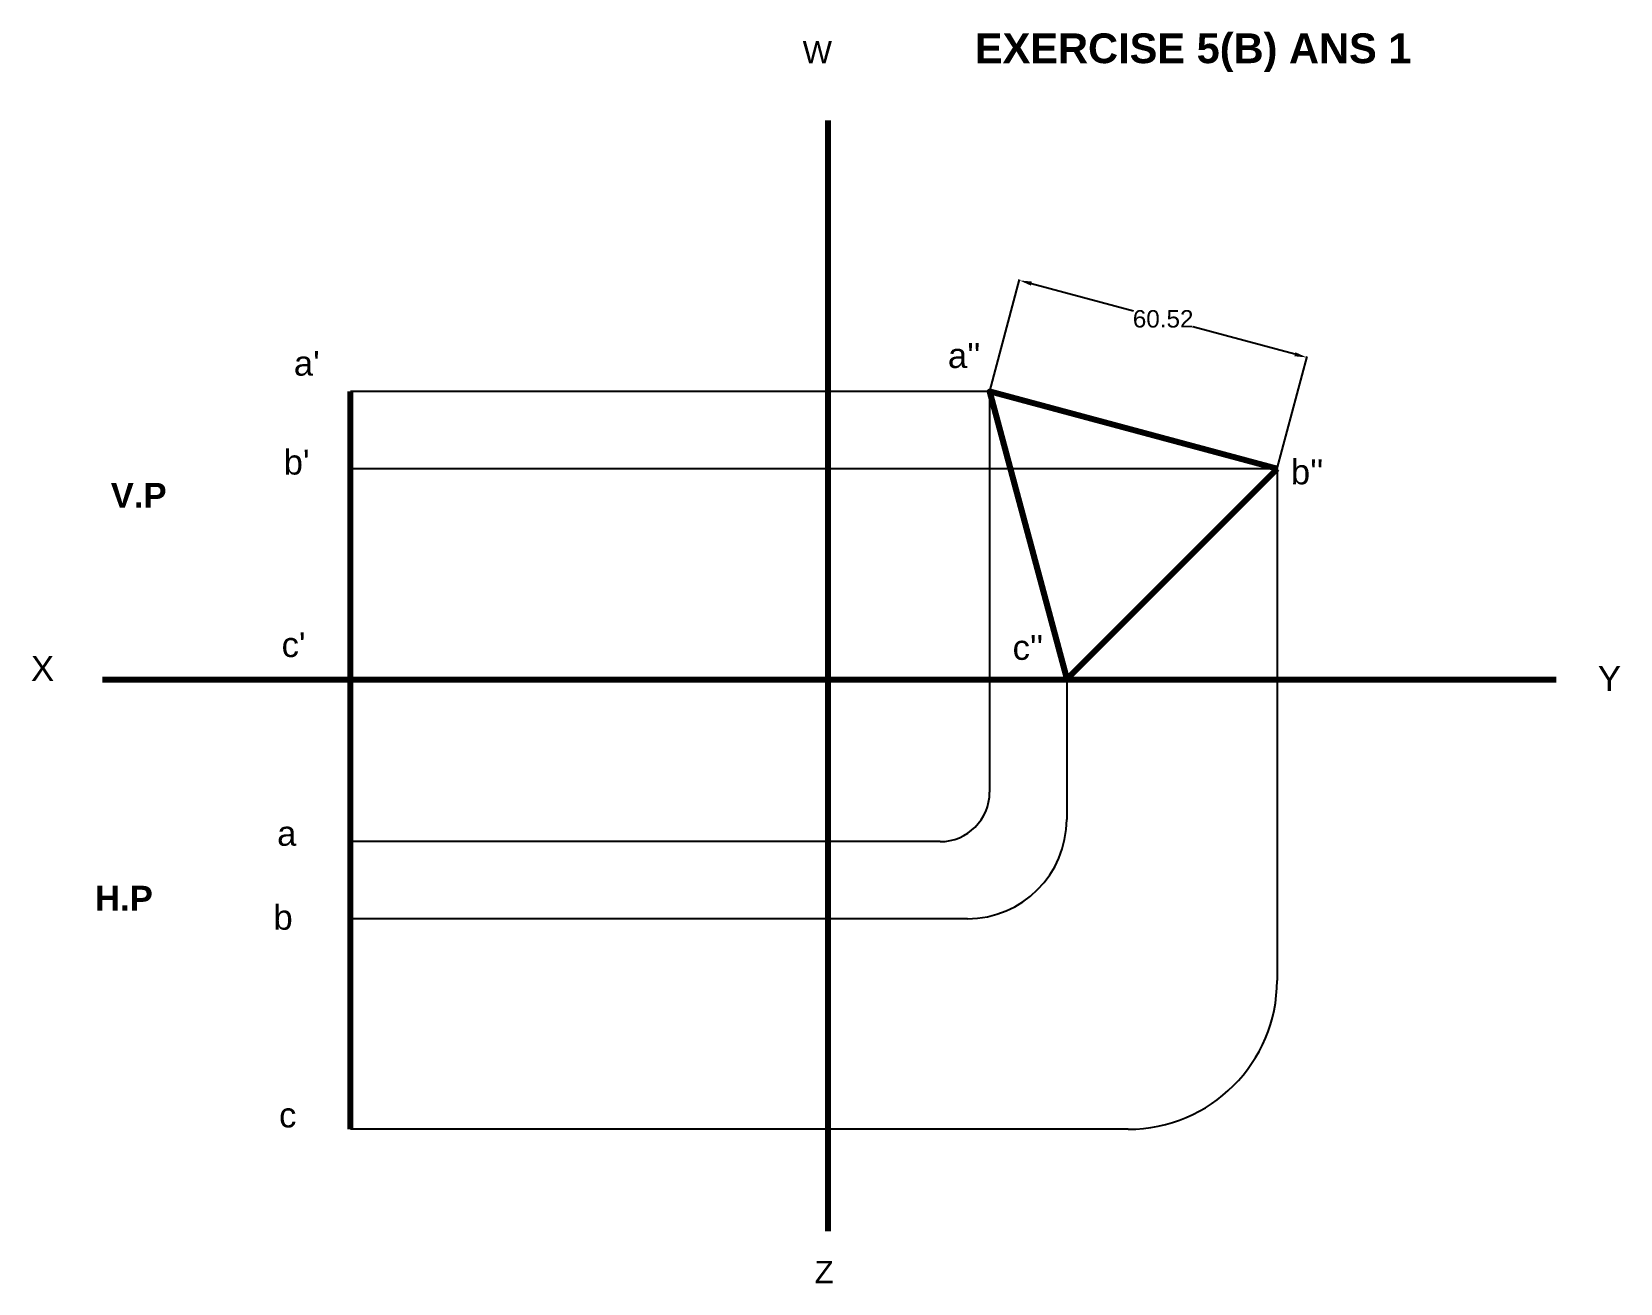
# Model space of a CAD drawing. Header units: millimetres. Extents: x -25 to 296, y 0 to 252.
import ezdxf

# ---------------------------------------------------------------- set-up
doc = ezdxf.new("R2010")
doc.units = ezdxf.units.MM
doc.layers.add('thick continuous', color=7, linetype='Continuous', lineweight=30)
doc.styles.get("Standard").update_dxf_attribs({"font": 'arial.ttf'})
doc.dimstyles.get("Standard").update_dxf_attribs({"dimtxt": 2.5, "dimasz": 2.5, "dimexe": 0.18, "dimexo": 0.0625, "dimgap": 0.09, "dimtad": 0, "dimtih": 1, "dimtoh": 1, "dimdec": 1, "dimzin": 0, "dimdsep": 46, "dimtxsty": 'Standard', "dimcen": 0.09, "dimadec": 0, "dimazin": 0, "dimtfac": 1, "dimtdec": 1, "dimtofl": 0, "dimtmove": 0, "dimatfit": 3, "dimfxl": 1, "dimtolj": 1, "dimtzin": 0, "dimarcsym": 0})

# ---------------------------------------------------------------- blocks, each defined once
blk = doc.blocks.new('*D17')
at = {"layer": 'Defpoints', "color": 0}
for p in [(232.39, 186.79), (168.43, 179.91), (226.38, 164.38)]:
    blk.add_point(p, dxfattribs=at)
at = {"layer": 'thick continuous', "color": 0, "lineweight": -2}
for p, q in [((168.45, 179.97), (174.48, 202.49)), ((176.85, 201.67), (197.42, 196.16)), ((229.97, 187.44), (209.4, 192.95)), ((226.4, 164.44), (232.44, 186.96))]:
    blk.add_line(p, q, dxfattribs=at)
at = {"layer": 'thick continuous', "color": 0}
for points in [[(176.96, 202.07), (176.74, 201.27), (174.43, 202.32)], [(229.87, 187.03), (230.08, 187.84), (232.39, 186.79)]]:
    blk.add_solid(points, dxfattribs=at)
at = {"layer": 'thick continuous', "color": 0, "insert": (203.41, 194.55), "char_height": 3.5, "attachment_point": 5}
blk.add_mtext('\\A1;60.52', dxfattribs=at)

msp = doc.modelspace()

# ---------------------------------------------------------------- linework, layer by layer
at = {"layer": 'thick continuous', "lineweight": 80}
for p, q in [((135.79, 234.5), (135.79, 10.72)), ((39.57, 31.28), (39.57, 179.91)), ((-10.45, 121.87), (282.62, 121.87))]:
    msp.add_line(p, q, dxfattribs=at)
at = {"layer": 'thick continuous', "lineweight": -3}
for p, q in [((168.43, 179.91), (39.57, 179.91)), ((168.43, 179.91), (168.43, 99.23)), ((226.38, 164.38), (39.57, 164.38)), ((226.38, 164.38), (226.38, 61.28)), ((183.96, 121.95), (183.96, 93.7)), ((158.43, 89.23), (39.57, 89.23)), ((163.96, 73.7), (39.57, 73.7)), ((196.38, 31.28), (39.57, 31.28))]:
    msp.add_line(p, q, dxfattribs=at)
at = {"layer": 'thick continuous', "lineweight": 80}
msp.add_lwpolyline([(226.38, 164.38), (168.43, 179.91), (183.96, 121.95)], close=True, dxfattribs=at)
at = {"layer": 'thick continuous', "lineweight": -3}
for centre, radius, end in [((158.43, 99.23), 10, 0), ((163.96, 93.7), 20, 0), ((196.38, 61.28), 30, 360)]:
    msp.add_arc(centre, radius, 270, end, dxfattribs=at)

# ---------------------------------------------------------------- texts
at = {"layer": 'thick continuous', "attachment_point": 1}
for s, width, gutter_width, heights, insert, char_height in [('W', 38.3508, 12.5, [0], (130.72, 250.58), 4.5), ('{\\fArial|b1|i0|c0|p34;EXERCISE 5(B) ANS 1}', 265.6218, 265.62, [0], (165.45, 252.08), 6), ("a''", 12.0284, 12.5, [0], (160.02, 189.67), 5), ("a'", 12.0284, 12.5, [0], (28.15, 188.12), 5), ("b'", 12.0284, 12.5, [0], (26.1, 168.2), 5), ("b''", 12.0284, 12.5, [0], (229.16, 166.23), 5), ('{\\fArial|b1|i0|c0|p34;V.P}', 5, 12.5, [5.08], (-8.77, 161.52), 5), ("c'", 12.0284, 12.5, [0], (25.68, 131.42), 5), ("c''", 12.0284, 12.5, [0], (173.06, 130.86), 5), ('\\pxi-2,l3,t3;X', 12.0284, 12.5, [0], (-29.85, 126.62), 5), ('Y', 15.0393, 12.5, [8.09], (291.06, 124.6), 5), ('a', 12.0284, 12.5, [0], (24.78, 93.4), 5), ('{\\fArial|b1|i0|c0|p34;H.P}', 12.0284, 12.5, [5.08], (-11.93, 80.34), 5), ('b', 12.0284, 12.5, [0], (24.03, 76.49), 5), ('c', 5, 12.5, [0], (25.16, 36.65), 5)]:
    msp.add_mtext_dynamic_manual_height_columns(s, width=width, gutter_width=gutter_width, heights=heights, dxfattribs=dict(at, insert=insert, char_height=char_height))
at = {"layer": 'thick continuous', "insert": (133.14, 4.76), "char_height": 4.5, "width": 2.0489, "attachment_point": 1}
msp.add_mtext('Z', dxfattribs=at)

# ---------------------------------------------------------------- dimensions: what is measured, and where the dimension line sits
at = {"layer": 'thick continuous'}
dim = msp.add_aligned_dim(p1=(168.43, 179.91), p2=(226.38, 164.38), distance=23.2, text='60.52', dimstyle='Standard', override={"dimtxt": 3.5}, dxfattribs=at)
dim.commit()
dim.dimension.update_dxf_attribs({"geometry": '*D17', "text_midpoint": (203.41, 194.55)})

doc.saveas('drawing.dxf')
